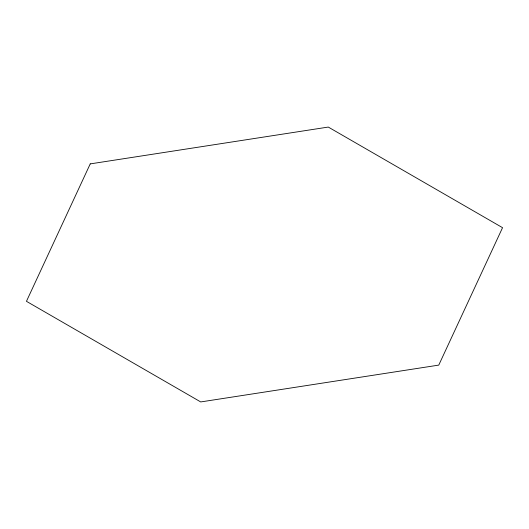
<?xml version="1.0" encoding="UTF-8"?>
<svg xmlns="http://www.w3.org/2000/svg" width="529" height="529" viewBox="0 0 529 529"><rect width="100%" height="100%" fill="white"/><g stroke="black" fill="none" stroke-linecap="round" stroke-linejoin="round"><path stroke-width="0.79" d="M90.234 163.891L26.45 301.318L200.722 401.934L438.766 365.109L502.55 227.682L328.278 127.066L90.234 163.891"/></g></svg>
